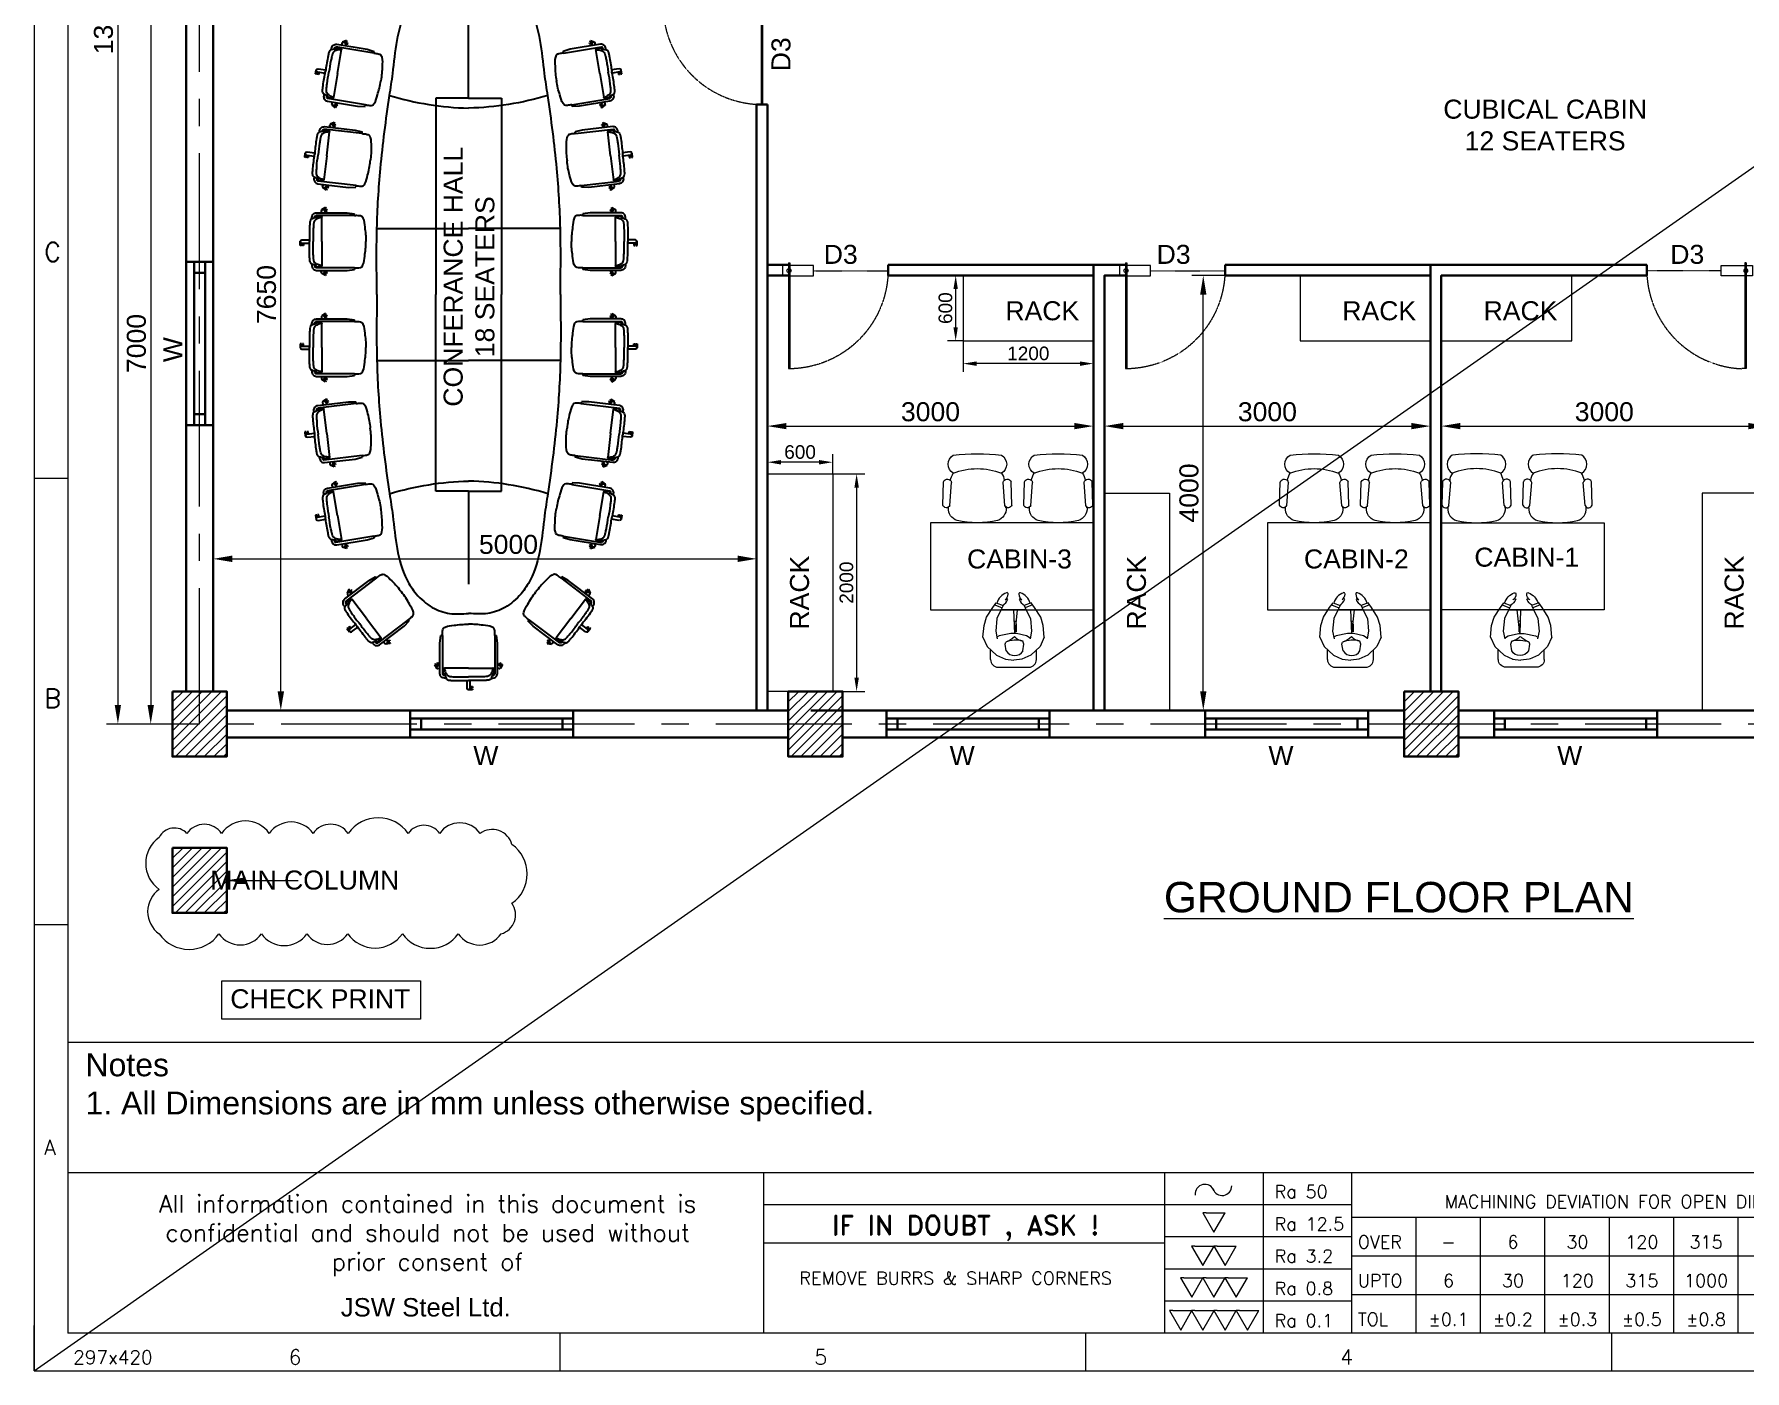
# Model space of a CAD drawing. Header units: millimetres. Extents: x 84042 to 113067, y -120347 to -99823.
# Drawn here: x 84042 to 99782, y -120347 to -108053 of the extents above; entities that cross this region are included whole.
import ezdxf
from ezdxf.enums import TextEntityAlignment as Align

# ---------------------------------------------------------------- set-up
doc = ezdxf.new("R2010")
doc.units = ezdxf.units.MM
doc.header["$MEASUREMENT"] = 0
doc.linetypes.add('CENTER', pattern=[2, 1.25, -0.25, 0.25, -0.25])
doc.linetypes.add('DASHED2', pattern=[0.375, 0.25, -0.125])
doc.layers.add('ceco.net 343', color=7, linetype='Continuous')
doc.layers.add('ceco.net 345', color=7, linetype='Continuous')
for name, color, linetype, lineweight in [('CEN-1', 1, 'CENTER', 18), ('DIM', 7, 'Continuous', 20), ('DIMENSION', 84, 'Continuous', 15), ('DIMLINE', 10, 'Continuous', 18), ('Furniture', 235, 'Continuous', 0), ('GLASS', 145, 'Continuous', 5), ('MAIN', 3, 'Continuous', 30), ('MAIN-4', 6, 'Continuous', 30), ('SEC', 253, 'Continuous', 15), ('TEXT', 4, 'Continuous', 13), ('TEXT-1', 7, 'Continuous', 20)]:
    doc.layers.add(name, color=color, linetype=linetype, lineweight=lineweight)
doc.styles.add('ROMAND', font='romand')
doc.styles.add('ROMANS', font='romans.shx')
doc.styles.add('SIMPLEX', font='simplex', dxfattribs={"height": 5})
doc.styles.get("Standard").update_dxf_attribs({"font": ''})
doc.styles.get('Standard').set_extended_font_data('Arial')
doc.dimstyles.new('DIM-50', dxfattribs={"dimscale": 50, "dimtxt": 2.5, "dimasz": 2.5, "dimexe": 1.5, "dimexo": 0.05, "dimgap": 0.6, "dimtad": 1, "dimzin": 9, "dimdsep": 46, "dimtxsty": 'Standard', "dimcen": 0, "dimclrd": 32, "dimclre": 32, "dimadec": 0, "dimazin": 0, "dimtp": 0.1, "dimtm": 0.1, "dimtfac": 0.71, "dimtofl": 0, "dimtmove": 1, "dimatfit": 3, "dimfxl": 1, "dimtolj": 1, "dimtzin": 7, "dimlwd": -1, "dimlwe": -1, "dimarcsym": 1})

# ---------------------------------------------------------------- blocks, each defined once
blk = doc.blocks.new('rr')
at = {"layer": 'TEXT', "color": 7}
for p, q in [((298150, -105588), (298068, -105672)), ((298235, -105548), (298150, -105588)), ((298235, -105548), (298342, -105558)), ((298342, -105558), (298419, -105581)), ((298419, -105581), (298507, -105638)), ((297959, -105688), (297959, -105970)), ((298034, -105756), (298024, -105833)), ((298029, -105618), (298123, -105618)), ((298068, -105672), (298034, -105754)), ((298108, -105761), (298170, -105751)), ((298170, -105751), (298189, -105757)), ((298290, -105665), (298221, -105679)), ((298247, -105698), (298235, -105676)), ((298270, -105803), (298247, -105698)), ((298406, -105676), (298290, -105665)), ((298488, -105716), (298406, -105676)), ((298486, -105945), (298486, -105716)), ((298525, -105734), (298488, -105716)), ((298532, -105656), (298504, -105724)), ((298507, -105638), (298551, -105669)), ((298551, -105669), (298525, -105734)), ((298034, -105909), (298024, -105833)), ((298068, -105988), (298034, -105906)), ((298108, -105915), (298170, -105925)), ((298170, -105925), (298198, -105916)), ((298247, -105949), (298270, -105856)), ((298270, -105856), (298270, -105803)), ((298270, -105841), (298486, -105833)), ((298270, -105843), (298486, -105866)), ((298359, -105853), (298285, -105853)), ((298382, -105837), (298382, -105855)), ((298525, -105927), (298488, -105944)), ((298551, -105991), (298525, -105927)), ((298029, -106041), (298117, -106041)), ((298150, -106073), (298068, -105988)), ((298235, -106112), (298150, -106073)), ((298290, -105996), (298221, -105982)), ((298225, -105983), (298247, -105949)), ((298406, -105985), (298290, -105996)), ((298342, -106103), (298419, -106079)), ((298488, -105944), (298406, -105985)), ((298419, -106079), (298507, -106022)), ((298532, -106004), (298504, -105937)), ((298507, -106022), (298551, -105991)), ((298235, -106112), (298342, -106103))]:
    blk.add_line(p, q, dxfattribs=at)
for centre, major_axis, start_param, end_param in [((298029, -105688), (49.8, 49.8), 0.785398, 2.356194), ((298155, -105840), (63.7, -63.7), 2.898963, 4.955018), ((297966, -105849), (171, 171), -1.068373, -0.39635), ((298371, -105697), (135, 135), 2.703582, 3.183333), ((298620, -105679), (73.6, 73.6), 2.838638, 3.585677), ((298505, -105817), (105, 105), -0.421869, 0.489767), ((298572, -105768), (11.6, 11.6), -1.392775, 0.371356), ((298637, -105702), (55.2, 55.2), 3.067512, 3.856448), ((298633, -105768), (8.31, 8.31), 3.856448, 5.861316), ((298315, -105931), (83.5, 83.5), 1.454362, 2.231901), ((298619, -105979), (73.6, -73.6), 2.697508, 3.444547), ((298504, -105841), (105, -105), 5.793418, 6.705054), ((298636, -105956), (55.2, -55.2), 2.426738, 3.215673), ((298571, -105890), (11.6, -11.6), 5.911829, 7.67596), ((298632, -105890), (8.31, -8.31), 0.421869, 2.426738), ((298029, -105970), (49.8, -49.8), 3.926991, 5.497787)]:
    blk.add_ellipse(centre, major_axis=major_axis, ratio=1, start_param=start_param, end_param=end_param, dxfattribs=at)
blk = doc.blocks.new('3rerr')
at = {"layer": 'Furniture', "color": 0, "linetype": 'ByBlock'}
for p, q in [((299424, -105724), (299432, -105724)), ((299424, -105724), (299432, -105724)), ((299444, -105734), (299656, -105751)), ((299448, -105670), (299663, -105676)), ((299444, -106241), (299656, -106225)), ((299424, -106252), (299432, -106252)), ((299448, -106306), (299663, -106300))]:
    blk.add_line(p, q, dxfattribs=at)
for centre, radius, start, end in [((299414, -105834), 111, 85, 163.8913), ((299459, -105703), 34.8, 108.7162, 243.9569), ((299648, -105712), 39.5, 282.8663, 67.8436), ((299666, -105866), 126, 52.7407, 85.3529), ((299825, -105813), 95.4, 30.3927, 149.6073), ((299156, -105988), 628, 339.209, 20.791), ((298194, -105988), 1727, 352.5907, 7.4093), ((300065, -105988), 779, 166.275, 193.725), ((299414, -106142), 111, 196.1087, 275), ((299459, -106273), 34.8, 116.0431, 251.2838), ((299648, -106263), 39.5, 292.1564, 77.1337), ((299608, -105956), 287, 283.6548, 297.8506), ((299825, -106162), 95.4, 210.3927, 329.6073)]:
    blk.add_arc(centre, radius, start, end, dxfattribs=at)
blk = doc.blocks.new('Ceco.NET-Furniture-Tm-343')
at = {"layer": 'ceco.net 343'}
for p, q in [((-15, 587), (-15, 516)), ((36, 603), (-3, 603)), ((-3, 601), (-3, 603)), ((36, 592), (13, 592)), ((15, 587), (15, 516)), ((36, 583), (15, 583)), ((15, 572), (36, 572)), ((30, 592), (30, 583)), ((36, 592), (36, 603)), ((36, 572), (36, 583)), ((-313, 370), (-294, 405)), ((-303, 365), (-313, 370)), ((-303, 365), (-292, 385)), ((-300, 371), (-292, 366)), ((-295, 360), (-285, 380)), ((-286, 355), (-295, 360)), ((-292, 404), (-294, 405)), ((-288, 381), (-265, 369)), ((-275, 374), (-286, 355)), ((-274, 407), (-265, 402)), ((-265, 454), (-265, 172)), ((-241, 104), (-241, 458)), ((-241, 426), (-230, 426)), ((0, 404), (-223, 404)), ((0, 404), (223, 404)), ((241, 426), (230, 426)), ((241, 104), (241, 458)), ((265, 454), (265, 172)), ((274, 407), (265, 402)), ((288, 381), (265, 369)), ((275, 374), (286, 355)), ((295, 360), (285, 380)), ((286, 355), (295, 360)), ((292, 404), (294, 405)), ((303, 365), (292, 385)), ((300, 371), (292, 366)), ((313, 370), (294, 405)), ((303, 365), (313, 370)), ((-265, 172), (-256, 104)), ((265, 172), (256, 104)), ((-241, 104), (-256, 104)), ((241, 104), (256, 104))]:
    blk.add_line(p, q, dxfattribs=at)
for centre, start, end in [((0, 587), 0, 180), ((-281, 394), 61.4687, 241.4687), ((281, 394), 298.5313, 118.5313)]:
    blk.add_arc(centre, 14.6, start, end, dxfattribs=at)
for points, knots in [([(-207, 496), (-217, 496), (-233, 497), (-252, 485), (-262, 471), (-264, 460), (-265, 454)], [0, 0, 0, 0, 29.208507, 46.595402, 62.811245, 80.611179, 80.611179, 80.611179, 80.611179]), ([(-233, 467), (-232, 453), (-230, 437), (-230, 417), (-232, 405), (-222, 404), (-218, 425), (-212, 448), (-192, 474), (-168, 480), (-149, 482), (-128, 481), (-79, 486), (-36, 484), (0, 483)], [0, 0, 0, 0, 41.011213, 44.996574, 62.720356, 65.377264, 71.318289, 114.590003, 147.537826, 160.140643, 186.842231, 204.112129, 224.083166, 333.09451, 333.09451, 333.09451, 333.09451]), ([(-228, 469), (-228, 467), (-227, 464), (-226, 459), (-224, 456), (-221, 456), (-221, 464), (-214, 475), (-210, 489), (-204, 507), (-191, 510), (-180, 514), (-171, 515), (-160, 515), (-107, 519), (-54, 516), (-5, 516), (0, 516)], [0, 0, 0, 0, 6.319527, 10.520466, 14.333557, 15.662011, 19.937156, 31.287468, 58.127662, 62.385789, 86.772956, 90.973895, 99.054563, 110.983527, 125.657102, 257.252158, 271.865148, 271.865148, 271.865148, 271.865148]), ([(228, 469), (228, 467), (227, 464), (226, 459), (224, 456), (221, 456), (221, 464), (214, 475), (210, 489), (204, 507), (191, 510), (180, 514), (171, 515), (160, 515), (107, 519), (54, 516), (5, 516), (0, 516)], [0, 0, 0, 0, 6.319527, 10.520466, 14.333557, 15.662011, 19.937156, 31.287468, 58.127662, 62.385789, 86.772956, 90.973895, 99.054563, 110.983527, 125.657102, 257.252158, 271.865148, 271.865148, 271.865148, 271.865148]), ([(233, 467), (232, 453), (230, 437), (230, 417), (232, 405), (222, 404), (218, 425), (212, 448), (192, 474), (168, 480), (149, 482), (128, 481), (79, 486), (36, 484), (0, 483)], [0, 0, 0, 0, 41.011213, 44.996574, 62.720356, 65.377264, 71.318289, 114.590003, 147.537826, 160.140643, 186.842231, 204.112129, 224.083166, 333.09451, 333.09451, 333.09451, 333.09451]), ([(207, 496), (217, 496), (233, 497), (252, 485), (262, 471), (264, 460), (265, 454)], [0, 0, 0, 0, 29.208507, 46.595402, 62.811245, 80.611179, 80.611179, 80.611179, 80.611179]), ([(-217, 471), (-220, 471), (-226, 471), (-235, 466), (-238, 461), (-241, 458)], [0, 0, 0, 0, 10.710336, 16.651361, 28.618788, 28.618788, 28.618788, 28.618788]), ([(217, 471), (220, 471), (226, 471), (235, 466), (238, 461), (241, 458)], [0, 0, 0, 0, 10.710336, 16.651361, 28.618788, 28.618788, 28.618788, 28.618788]), ([(-241, 104), (-241, 90), (-242, 68), (-237, 36), (-196, 14), (-139, 11), (-68, -1), (-23, 0), (0, 0)], [0, 0, 0, 0, 40.81739, 67.978422, 88.933831, 171.599307, 238.507879, 306.350167, 306.350167, 306.350167, 306.350167]), ([(241, 104), (241, 90), (242, 68), (237, 36), (196, 14), (139, 11), (68, -1), (23, 0), (0, 0)], [0, 0, 0, 0, 40.81739, 67.978422, 88.933831, 171.599307, 238.507879, 306.350167, 306.350167, 306.350167, 306.350167])]:
    blk.add_open_spline(points, degree=3, knots=knots, dxfattribs=at)
blk = doc.blocks.new('gd1')
at = {"layer": 'GLASS', "color": 4, "linetype": 'DASHED2', "ltscale": 0.001}
blk.add_line((345380, -498508), (345380, -497802), dxfattribs=at)
at = {"layer": 'GLASS'}
for p, q in [((345331, -498508), (345429, -498508)), ((345331, -498802), (345331, -498508)), ((345429, -498508), (345429, -498802)), ((345429, -498802), (345331, -498802))]:
    blk.add_line(p, q, dxfattribs=at)
at = {"layer": 'GLASS', "color": 4}
for p, q in [((344454, -498744), (344454, -498702)), ((345454, -498732), (344454, -498732)), ((345454, -498744), (344454, -498744)), ((345454, -498744), (345454, -498732))]:
    blk.add_line(p, q, dxfattribs=at)
at = {"layer": 'GLASS', "color": 4, "linetype": 'DASHED2'}
blk.add_ellipse((345430, -498781), major_axis=(-687, 718), ratio=0.969274, start_param=-0.727797, end_param=0.74268, dxfattribs=at)
at = {"layer": 'GLASS', "extrusion": (8.38188e-23, -2.79396e-23, -1)}
blk.add_ellipse((345380, -498740), major_axis=(-13.9, 13.9), ratio=1, start_param=6.283185307179586, end_param=12.56637061435917, dxfattribs=at)
blk = doc.blocks.new('*D344')
at = {"layer": 'Defpoints', "color": 0, "ltscale": 100, "transparency": 16777216}
for p in [(85314, -107398), (85114, -114398), (85314, -114398)]:
    blk.add_point(p, dxfattribs=at)
at = {"layer": 'DIMLINE', "color": 32, "linetype": 'ByBlock', "ltscale": 100, "transparency": 16777216}
for p, q in [((85311, -107398), (85009, -107398)), ((85114, -107573), (85114, -114223)), ((85311, -114398), (85009, -114398))]:
    blk.add_line(p, q, dxfattribs=at)
at = {"layer": 'DIMLINE', "color": 32, "ltscale": 100, "transparency": 16777216}
for points in [[(85085, -107573), (85144, -107573), (85114, -107398)], [(85085, -114223), (85144, -114223), (85114, -114398)]]:
    blk.add_solid(points, dxfattribs=at)
at = {"layer": 'DIMLINE', "color": 0, "ltscale": 100, "transparency": 16777216, "insert": (84983, -110898), "char_height": 175, "attachment_point": 5, "rotation": 90}
blk.add_mtext('\\A1;7000', dxfattribs=at)
blk = doc.blocks.new('*D348')
at = {"layer": 'Defpoints', "color": 0, "ltscale": 100, "transparency": 16777216}
for p in [(85982, -106623), (86311, -106623), (85814, -114273)]:
    blk.add_point(p, dxfattribs=at)
at = {"layer": 'DIMLINE', "color": 32, "linetype": 'ByBlock', "ltscale": 100, "transparency": 16777216}
for p, q in [((85986, -106623), (86416, -106623)), ((86311, -114098), (86311, -106798)), ((85818, -114273), (86416, -114273))]:
    blk.add_line(p, q, dxfattribs=at)
at = {"layer": 'DIMLINE', "color": 32, "ltscale": 100, "transparency": 16777216}
for points in [[(86282, -106798), (86341, -106798), (86311, -106623)], [(86282, -114098), (86341, -114098), (86311, -114273)]]:
    blk.add_solid(points, dxfattribs=at)
at = {"layer": 'DIMLINE', "color": 0, "ltscale": 100, "transparency": 16777216, "insert": (86180, -110448), "char_height": 175, "attachment_point": 5, "rotation": 90}
blk.add_mtext('\\A1;7650', dxfattribs=at)
blk = doc.blocks.new('*D349')
at = {"layer": 'Defpoints', "color": 0, "ltscale": 100, "transparency": 16777216}
for p in [(85689, -112579), (90689, -112579), (90689, -112879)]:
    blk.add_point(p, dxfattribs=at)
at = {"layer": 'DIMLINE', "color": 32, "linetype": 'ByBlock', "ltscale": 100, "transparency": 16777216}
for p, q in [((85689, -112582), (85689, -112984)), ((90689, -112582), (90689, -112984)), ((85864, -112879), (90514, -112879))]:
    blk.add_line(p, q, dxfattribs=at)
at = {"layer": 'DIMLINE', "color": 32, "ltscale": 100, "transparency": 16777216}
for points in [[(85864, -112849), (85864, -112908), (85689, -112879)], [(90514, -112849), (90514, -112908), (90689, -112879)]]:
    blk.add_solid(points, dxfattribs=at)
at = {"layer": 'DIMLINE', "color": 0, "ltscale": 100, "transparency": 16777216, "insert": (88406, -112747), "char_height": 175, "attachment_point": 5}
blk.add_mtext('\\A1;5000', dxfattribs=at)
blk = doc.blocks.new('*D350')
at = {"layer": 'Defpoints', "color": 0, "ltscale": 100, "transparency": 16777216}
for p in [(93789, -111658), (90789, -111799), (93789, -111799)]:
    blk.add_point(p, dxfattribs=at)
at = {"layer": 'DIMLINE', "color": 32, "linetype": 'ByBlock', "ltscale": 100, "transparency": 16777216}
for p, q in [((90789, -111796), (90789, -111553)), ((93789, -111796), (93789, -111553)), ((90964, -111658), (93614, -111658))]:
    blk.add_line(p, q, dxfattribs=at)
at = {"layer": 'DIMLINE', "color": 32, "ltscale": 100, "transparency": 16777216}
for points in [[(90964, -111629), (90964, -111687), (90789, -111658)], [(93614, -111629), (93614, -111687), (93789, -111658)]]:
    blk.add_solid(points, dxfattribs=at)
at = {"layer": 'DIMLINE', "color": 0, "ltscale": 100, "transparency": 16777216, "insert": (92289, -111527), "char_height": 175, "attachment_point": 5}
blk.add_mtext('\\A1;3000', dxfattribs=at)
blk = doc.blocks.new('*D351')
at = {"layer": 'Defpoints', "color": 0, "ltscale": 100, "transparency": 16777216}
for p in [(93889, -111658), (96889, -111658), (96889, -111658)]:
    blk.add_point(p, dxfattribs=at)
at = {"layer": 'DIMLINE', "color": 32, "linetype": 'ByBlock', "ltscale": 100, "transparency": 16777216}
for p, q in [((93889, -111655), (93889, -111553)), ((96889, -111655), (96889, -111553)), ((94064, -111658), (96714, -111658))]:
    blk.add_line(p, q, dxfattribs=at)
at = {"layer": 'DIMLINE', "color": 32, "ltscale": 100, "transparency": 16777216}
for points in [[(94064, -111629), (94064, -111687), (93889, -111658)], [(96714, -111629), (96714, -111687), (96889, -111658)]]:
    blk.add_solid(points, dxfattribs=at)
at = {"layer": 'DIMLINE', "color": 0, "ltscale": 100, "transparency": 16777216, "insert": (95389, -111527), "char_height": 175, "attachment_point": 5}
blk.add_mtext('\\A1;3000', dxfattribs=at)
blk = doc.blocks.new('*D352')
at = {"layer": 'Defpoints', "color": 0, "ltscale": 100, "transparency": 16777216}
for p in [(96989, -111658), (99989, -111658), (99989, -111658)]:
    blk.add_point(p, dxfattribs=at)
at = {"layer": 'DIMLINE', "color": 32, "linetype": 'ByBlock', "ltscale": 100, "transparency": 16777216}
for p, q in [((96989, -111655), (96989, -111553)), ((99989, -111655), (99989, -111553)), ((97164, -111658), (99814, -111658))]:
    blk.add_line(p, q, dxfattribs=at)
at = {"layer": 'DIMLINE', "color": 32, "ltscale": 100, "transparency": 16777216}
for points in [[(97164, -111629), (97164, -111687), (96989, -111658)], [(99814, -111629), (99814, -111687), (99989, -111658)]]:
    blk.add_solid(points, dxfattribs=at)
at = {"layer": 'DIMLINE', "color": 0, "ltscale": 100, "transparency": 16777216, "insert": (98489, -111527), "char_height": 175, "attachment_point": 5}
blk.add_mtext('\\A1;3000', dxfattribs=at)
blk = doc.blocks.new('*D355')
at = {"layer": 'Defpoints', "color": 0, "ltscale": 100, "transparency": 16777216}
for p in [(94799, -110273), (95051, -110273), (94818, -114273)]:
    blk.add_point(p, dxfattribs=at)
at = {"layer": 'DIMLINE', "color": 32, "linetype": 'ByBlock', "ltscale": 100, "transparency": 16777216}
for p, q in [((95047, -110273), (94694, -110273)), ((94799, -114098), (94799, -110448)), ((94814, -114273), (94694, -114273))]:
    blk.add_line(p, q, dxfattribs=at)
at = {"layer": 'DIMLINE', "color": 32, "ltscale": 100, "transparency": 16777216}
for points in [[(94770, -110448), (94828, -110448), (94799, -110273)], [(94770, -114098), (94828, -114098), (94799, -114273)]]:
    blk.add_solid(points, dxfattribs=at)
at = {"layer": 'DIMLINE', "color": 0, "ltscale": 100, "transparency": 16777216, "insert": (94668, -112273), "char_height": 175, "attachment_point": 5, "rotation": 90}
blk.add_mtext('\\A1;4000', dxfattribs=at)
blk = doc.blocks.new('A4 SHEET')
at = {"layer": 'DIM'}
for p, q in [((13489.3, 1232.7), (13489.3, -79.6)), ((13509.2, 1213.4), (13509.2, -57.5)), ((13489.3, 445.4), (13509.2, 445.4)), ((13489.3, 182.9), (13509.2, 182.9)), ((14605.3, 113.5), (13509.2, 113.5)), ((14605.3, 113.5), (13509.2, 113.5)), ((14605.3, 36.8), (13509.2, 36.8)), ((13918.3, 36.8), (13918.3, -57.5)), ((14154.2, 36.8), (14154.2, -57.5)), ((14212.6, -57.5), (14212.6, 36.8)), ((14264.3, 36.8), (14264.3, -57.5)), ((13918.3, 18.3), (14154.2, 18.3)), ((14154.2, 18.3), (14264.3, 18.3)), ((14176.8, 13.3), (14183.4, 1.9)), ((14178.7, 13.3), (14176.8, 13.3)), ((14178.7, 13.3), (14190, 13.3)), ((14183.4, 1.9), (14190, 13.3)), ((14264.3, 10.7), (14605.3, 10.7)), ((14302.1, 10.7), (14302.1, -57.5)), ((14340, 10.7), (14340, -57.5)), ((14377.9, 10.7), (14377.9, -57.5)), ((14415.8, 10.7), (14415.8, -57.5)), ((14453.7, 10.7), (14453.7, -57.5)), ((14491.6, 10.7), (14491.6, -57.5)), ((13918.3, -4.4), (14154.2, -4.4)), ((14154.2, -0.6), (14264.3, -0.6)), ((14170.2, -6.3), (14176.9, -17.7)), ((14172.2, -6.3), (14170.2, -6.3)), ((14172.2, -6.3), (14183.5, -6.3)), ((14176.9, -17.7), (14183.5, -6.3)), ((14183.3, -6.3), (14189.9, -17.7)), ((14185.2, -6.3), (14183.3, -6.3)), ((14185.2, -6.3), (14196.5, -6.3)), ((14189.9, -17.7), (14196.5, -6.3)), ((14154.2, -19.6), (14264.3, -19.6)), ((14264.3, -12), (14567.4, -12)), ((14163.7, -24.8), (14170.3, -36.3)), ((14165.6, -24.8), (14163.7, -24.8)), ((14165.6, -24.8), (14176.9, -24.8)), ((14170.3, -36.3), (14176.9, -24.8)), ((14176.8, -24.8), (14183.4, -36.3)), ((14178.7, -24.8), (14176.8, -24.8)), ((14178.7, -24.8), (14190, -24.8)), ((14183.4, -36.3), (14190, -24.8)), ((14189.8, -24.8), (14196.5, -36.3)), ((14191.8, -24.8), (14189.8, -24.8)), ((14191.8, -24.8), (14203.1, -24.8)), ((14196.5, -36.3), (14203.1, -24.8)), ((14154.2, -38.5), (14264.3, -38.5)), ((14264.3, -34.7), (14605.3, -34.7)), ((14159.1, -44.2), (14157.2, -44.2)), ((14157.2, -44.2), (14163.8, -55.6)), ((14159.1, -44.2), (14170.4, -44.2)), ((14163.8, -55.6), (14170.4, -44.2)), ((14172.2, -44.2), (14170.2, -44.2)), ((14170.2, -44.2), (14176.9, -55.6)), ((14172.2, -44.2), (14183.5, -44.2)), ((14176.9, -55.6), (14183.5, -44.2)), ((14185.2, -44.2), (14183.3, -44.2)), ((14183.3, -44.2), (14189.9, -55.6)), ((14185.2, -44.2), (14196.5, -44.2)), ((14189.9, -55.6), (14196.5, -44.2)), ((14196.5, -44.2), (14203.2, -55.6)), ((14198.5, -44.2), (14196.5, -44.2)), ((14198.5, -44.2), (14209.8, -44.2)), ((14203.2, -55.6), (14209.8, -44.2)), ((13489.3, -79.6), (13489.3, -53)), ((15323, -57.5), (13509.2, -57.5)), ((13798.6, -57.5), (13798.6, -79.6)), ((14107.9, -57.5), (14107.9, -79.6)), ((14417.2, -57.5), (14417.2, -79.6)), ((13489.3, -79.6), (15345.1, -79.6)), ((13489.3, -79.6), (13515.8, -79.6))]:
    blk.add_line(p, q, dxfattribs=at)
for centre, start, end in [((14178, 24.4), 18.4027, 186.1443), ((14188.2, 29.2), 198.4027, 359.9792)]:
    blk.add_arc(centre, 5.68, start, end, dxfattribs=at)
for s, height, style, p in [('C', 11, 'ROMANS', (13495.2, 569.6)), ('B', 11, 'ROMANS', (13495.2, 307.1)), ('A', 8.84, 'ROMANS', (13495.2, 44.7)), ('Ra 50', 7.58, 'SIMPLEX', (14219.1, 19.7)), ('Ra 12.5', 7.58, 'SIMPLEX', (14219.1, 0.7)), ('OVER', 7.58, 'SIMPLEX', (14268, -9.9)), ('Ra 3.2', 7.58, 'SIMPLEX', (14219.1, -18.2)), ('Ra 0.8', 7.58, 'SIMPLEX', (14219.1, -37.2)), ('UPTO', 7.58, 'SIMPLEX', (14268, -32.6)), ('Ra 0.1', 7.58, 'SIMPLEX', (14219.1, -56.1)), ('TOL', 7.58, 'SIMPLEX', (14268, -55.3)), ('297x420', 7.95, 'ROMANS', (13512.3, -78)), ('6', 8.84, 'ROMANS', (13639, -78.6)), ('5', 8.84, 'ROMANS', (13948.3, -78.6)), ('4', 8.84, 'ROMANS', (14257.6, -78.6))]:
    blk.add_text(s, height=height, dxfattribs=dict(at, style=style)).set_placement(p, align=Align.BOTTOM_LEFT)
for s, height, style, p in [('MACHINING DEVIATION FOR OPEN DIMENSIONS', 7.578, 'ROMANS', (14434.9, 13.9)), ('IF IN DOUBT , ASK !', 11.367, 'ROMAND', (14037.3, -3)), ('6', 7.58, 'SIMPLEX', (14359.3, -9.9)), ('30', 7.58, 'SIMPLEX', (14397.2, -9.9)), ('120', 7.58, 'SIMPLEX', (14435.1, -9.9)), ('315', 7.58, 'SIMPLEX', (14472.9, -9.9)), ('-', 7.58, 'SIMPLEX', (14321.4, -9.9)), ('6', 7.58, 'SIMPLEX', (14321.4, -32.6)), ('30', 7.58, 'SIMPLEX', (14359.3, -32.6)), ('120', 7.58, 'SIMPLEX', (14397.2, -32.6)), ('315', 7.58, 'SIMPLEX', (14435.1, -32.6)), ('1000', 7.58, 'SIMPLEX', (14472.9, -32.6)), ('%%p0.1', 7.58, 'SIMPLEX', (14321.4, -55.3)), ('%%p0.2', 7.58, 'SIMPLEX', (14359.3, -55.3)), ('%%p0.3', 7.58, 'SIMPLEX', (14397.2, -55.3)), ('%%p0.5', 7.58, 'SIMPLEX', (14435.1, -55.3)), ('%%p0.8', 7.58, 'SIMPLEX', (14472.9, -55.3))]:
    blk.add_text(s, height=height, dxfattribs=dict(at, style=style)).set_placement(p, align=Align.BOTTOM_CENTER)
at = {"layer": 'DIM', "style": 'ROMANS'}
blk.add_text('REMOVE BURRS & SHARP CORNERS', height=7.578, dxfattribs=at).set_placement((14031.4, -25.1), align=Align.MIDDLE_CENTER)
at = {"layer": 'DIM', "insert": (13519.5, 107.1), "char_height": 13.464, "width": 2473.939, "attachment_point": 1}
blk.add_mtext('Notes\\P1. All Dimensions are in mm unless otherwise specified. ', dxfattribs=at)
at = {"layer": 'DIM', "insert": (13720.8, 23.8), "char_height": 10.2282, "width": 367.282, "attachment_point": 2, "style": 'ROMANS'}
blk.add_mtext('All information contained in this document is confidential and should not be used without prior consent of', dxfattribs=at)
at = {"layer": 'MAIN', "color": 1, "ltscale": 100, "insert": (13719.7, -36.8), "char_height": 10.826, "width": 131.975, "attachment_point": 2, "style": 'ROMAND'}
blk.add_mtext('{\\fArial|b0|i0|c0|p34;JSW Steel Ltd.}', dxfattribs=at)
blk = doc.blocks.new('*D364')
at = {"layer": 'Defpoints', "color": 0, "ltscale": 100, "transparency": 16777216}
for p in [(85564, -101398), (84812, -114398), (85564, -114398)]:
    blk.add_point(p, dxfattribs=at)
at = {"layer": 'DIMLINE', "color": 32, "linetype": 'ByBlock', "ltscale": 100, "transparency": 16777216}
for p, q in [((85561, -101398), (84707, -101398)), ((84812, -101573), (84812, -114223)), ((85561, -114398), (84707, -114398))]:
    blk.add_line(p, q, dxfattribs=at)
at = {"layer": 'DIMLINE', "color": 32, "ltscale": 100, "transparency": 16777216}
for points in [[(84783, -101573), (84841, -101573), (84812, -101398)], [(84783, -114223), (84841, -114223), (84812, -114398)]]:
    blk.add_solid(points, dxfattribs=at)
at = {"layer": 'DIMLINE', "color": 0, "ltscale": 100, "transparency": 16777216, "insert": (84680, -107898), "char_height": 175, "attachment_point": 5, "rotation": 90}
blk.add_mtext('\\A1;13000', dxfattribs=at)
blk = doc.blocks.new('*D375')
at = {"layer": 'Defpoints', "color": 0, "ltscale": 100, "transparency": 16777216}
for p in [(92589, -110873), (93789, -110873), (92589, -111083)]:
    blk.add_point(p, dxfattribs=at)
at = {"layer": 'DIMLINE', "color": 32, "linetype": 'ByBlock', "ltscale": 100, "transparency": 16777216}
for p, q in [((92589, -110876), (92589, -111158)), ((93789, -110876), (93789, -111158)), ((93664, -111083), (92714, -111083))]:
    blk.add_line(p, q, dxfattribs=at)
at = {"layer": 'DIMLINE', "color": 32, "ltscale": 100, "transparency": 16777216}
for points in [[(92714, -111063), (92714, -111104), (92589, -111083)], [(93664, -111063), (93664, -111104), (93789, -111083)]]:
    blk.add_solid(points, dxfattribs=at)
at = {"layer": 'DIMLINE', "color": 0, "ltscale": 100, "transparency": 16777216, "insert": (93189, -110990), "char_height": 125, "attachment_point": 5}
blk.add_mtext('\\A1;1200', dxfattribs=at)
blk = doc.blocks.new('*D376')
at = {"layer": 'Defpoints', "color": 0, "ltscale": 100, "transparency": 16777216}
for p in [(92521, -110273), (92589, -110273), (92589, -110873)]:
    blk.add_point(p, dxfattribs=at)
at = {"layer": 'DIMLINE', "color": 32, "linetype": 'ByBlock', "ltscale": 100, "transparency": 16777216}
for p, q in [((92587, -110273), (92446, -110273)), ((92521, -110748), (92521, -110398)), ((92587, -110873), (92446, -110873))]:
    blk.add_line(p, q, dxfattribs=at)
at = {"layer": 'DIMLINE', "color": 32, "ltscale": 100, "transparency": 16777216}
for points in [[(92500, -110398), (92541, -110398), (92521, -110273)], [(92500, -110748), (92541, -110748), (92521, -110873)]]:
    blk.add_solid(points, dxfattribs=at)
at = {"layer": 'DIMLINE', "color": 0, "ltscale": 100, "transparency": 16777216, "insert": (92427, -110573), "char_height": 125, "attachment_point": 5, "rotation": 90}
blk.add_mtext('\\A1;600', dxfattribs=at)
blk = doc.blocks.new('*D377')
at = {"layer": 'Defpoints', "color": 0, "ltscale": 100, "transparency": 16777216}
for p in [(91389, -112098), (91389, -114098), (91609, -114098)]:
    blk.add_point(p, dxfattribs=at)
at = {"layer": 'DIMLINE', "color": 32, "linetype": 'ByBlock', "ltscale": 100, "transparency": 16777216}
for p, q in [((91392, -112098), (91684, -112098)), ((91609, -112223), (91609, -113973)), ((91392, -114098), (91684, -114098))]:
    blk.add_line(p, q, dxfattribs=at)
at = {"layer": 'DIMLINE', "color": 32, "ltscale": 100, "transparency": 16777216}
for points in [[(91589, -112223), (91630, -112223), (91609, -112098)], [(91589, -113973), (91630, -113973), (91609, -114098)]]:
    blk.add_solid(points, dxfattribs=at)
at = {"layer": 'DIMLINE', "color": 0, "ltscale": 100, "transparency": 16777216, "insert": (91516, -113098), "char_height": 125, "attachment_point": 5, "rotation": 90}
blk.add_mtext('\\A1;2000', dxfattribs=at)
blk = doc.blocks.new('*D378')
at = {"layer": 'Defpoints', "color": 0, "ltscale": 100, "transparency": 16777216}
for p in [(90789, -111990), (90789, -112098), (91389, -112098)]:
    blk.add_point(p, dxfattribs=at)
at = {"layer": 'DIMLINE', "color": 32, "linetype": 'ByBlock', "ltscale": 100, "transparency": 16777216}
for p, q in [((90789, -112096), (90789, -111915)), ((91264, -111990), (90914, -111990)), ((91389, -112096), (91389, -111915))]:
    blk.add_line(p, q, dxfattribs=at)
at = {"layer": 'DIMLINE', "color": 32, "ltscale": 100, "transparency": 16777216}
for points in [[(90914, -111970), (90914, -112011), (90789, -111990)], [(91264, -111970), (91264, -112011), (91389, -111990)]]:
    blk.add_solid(points, dxfattribs=at)
at = {"layer": 'DIMLINE', "color": 0, "ltscale": 100, "transparency": 16777216, "insert": (91089, -111897), "char_height": 125, "attachment_point": 5}
blk.add_mtext('\\A1;600', dxfattribs=at)

msp = doc.modelspace()

# ---------------------------------------------------------------- hatches: boundary and pattern name
at = {"layer": 'SEC', "ltscale": 100}
h = msp.add_hatch(dxfattribs=at)
h.set_pattern_fill('ANSI31', color=8, scale=500)
h.set_pattern_definition([(45, (18097.5, -95233.595), (-44.194174, 44.194174), [])])
h.paths.add_polyline_path([(85314.261, -114098.317), (85814.261, -114098.317), (85814.261, -114698.317), (85314.261, -114698.317)])
h = msp.add_hatch(dxfattribs=at)
h.set_pattern_fill('ANSI31', color=8, scale=500)
h.set_pattern_definition([(45, (23763.5, -95233.595), (-44.194174, 44.194174), [])])
h.paths.add_polyline_path([(90980.261, -114098.317), (91480.261, -114098.317), (91480.261, -114698.317), (90980.261, -114698.317)])
h = msp.add_hatch(dxfattribs=at)
h.set_pattern_fill('ANSI31', color=8, scale=500)
h.set_pattern_definition([(45, (29429.5, -95233.595), (-44.194174, 44.194174), [])])
h.paths.add_polyline_path([(96646.261, -114098.317), (97146.261, -114098.317), (97146.261, -114698.317), (96646.261, -114698.317)])
h = msp.add_hatch(dxfattribs=at)
h.set_pattern_fill('ANSI31', color=8, scale=500)
h.set_pattern_definition([(45, (18097.5, -96671.63), (-44.194174, 44.194174), [])])
h.paths.add_polyline_path([(85314.261, -115536.352), (85814.261, -115536.352), (85814.261, -116136.352), (85314.261, -116136.352)])

# ---------------------------------------------------------------- linework, layer by layer
at = {"layer": 'ceco.net 345'}
for points in [[(88039.548, -108640.624), (88039.548, -107784.782)], [(87738.645, -108640.624), (87738.645, -110448.317)], [(88039.548, -108640.624), (87738.645, -108640.624)], [(88039.548, -108640.624), (88340.451, -108640.624)], [(88340.451, -108640.624), (88340.451, -110448.317)], [(87195.558, -109841.772), (88039.548, -109841.772)], [(88883.538, -109841.772), (88039.548, -109841.772)], [(87738.645, -112256.01), (87738.645, -110448.317)], [(88340.451, -112256.01), (88340.451, -110448.317)], [(87195.558, -111054.862), (88039.548, -111054.862)], [(88883.538, -111054.862), (88039.548, -111054.862)], [(88039.548, -112256.01), (87738.645, -112256.01)], [(88039.548, -112256.01), (88340.451, -112256.01)], [(88039.548, -112256.01), (88039.548, -113111.851)]]:
    msp.add_lwpolyline(points, dxfattribs=at)
for points in [[(87311.835, -108616.903, 0.066680239), (88039.548, -108733.428, 0.066680239)], [(88767.261, -108616.903, -0.066680239), (88039.548, -108733.428, -0.066680239)], [(87311.835, -112279.731, -0.066680239), (88039.548, -112163.206, -0.066680239)], [(88767.261, -112279.731, 0.066680239), (88039.548, -112163.206, 0.066680239)]]:
    msp.add_lwpolyline(points, format="xyb", dxfattribs=at)
for points in [[(87195.558, -110448.317), (87192.982, -110246.076), (87188.049, -109858.756), (87225.061, -109247.414), (87287.208, -108771.534), (87363.34, -108285.452), (87382.633, -107949.579), (87559.827, -107681.99), (87691.184, -107564.721), (87865.619, -107503.537), (87980.763, -107511.549), (88039.548, -107515.64)], [(88883.538, -110448.317), (88886.114, -110246.076), (88891.047, -109858.756), (88854.035, -109247.414), (88791.888, -108771.534), (88715.756, -108285.452), (88696.463, -107949.579), (88519.269, -107681.99), (88387.912, -107564.721), (88213.478, -107503.537), (88098.333, -107511.549), (88039.548, -107515.64)], [(87195.558, -110448.317), (87192.982, -110650.558), (87188.049, -111037.878), (87225.061, -111649.219), (87287.208, -112125.099), (87363.34, -112611.182), (87382.633, -112947.055), (87559.827, -113214.644), (87691.184, -113331.913), (87865.619, -113393.096), (87980.763, -113385.084), (88039.548, -113380.994)], [(88883.538, -110448.317), (88886.114, -110650.558), (88891.047, -111037.878), (88854.035, -111649.219), (88791.888, -112125.099), (88715.756, -112611.182), (88696.463, -112947.055), (88519.269, -113214.644), (88387.912, -113331.913), (88213.478, -113393.096), (88098.333, -113385.084), (88039.548, -113380.994)]]:
    msp.add_open_spline(points, degree=3, knots=[0, 0, 0, 0, 606.544784482, 1161.618287968, 1836.583783413, 2042.21504969, 2644.471062228, 2800.115242457, 2994.58083958, 3162.717053822, 3338.091855967, 3338.091855967, 3338.091855967, 3338.091855967], dxfattribs=at)
at = {"layer": 'CEN-1', "ltscale": 1000}
msp.add_lwpolyline([(85564.261, -101398.317), (105564.261, -101398.317), (105564.261, -114398.317), (85564.261, -114398.317)], close=True, dxfattribs=at)
at = {"layer": 'DIMLINE', "ltscale": 100}
msp.add_line((84042.16, -120347.059), (113066.679, -100029.896), dxfattribs=at)
at = {"layer": 'DIMLINE'}
msp.add_lwpolyline([(85192.107, -116327.867, 0.52056705), (85742.182, -116327.867, 0.52056705), (86133.257, -116327.867, 0.52056705), (86550.617, -116327.867, 0.52056705), (86927.389, -116327.867, 0.52056705), (87430.979, -116327.867, 0.52056705), (87943.723, -116327.867, 0.52056705), (88339.053, -116327.867, 0.52056705), (88438.011, -116047.338, 0.52056705), (88438.011, -115506.893, 0.52056705), (88144.126, -115404.085, 0.52056705), (87772.981, -115404.085, 0.52056705), (87483.578, -115404.085, 0.52056705), (86932.002, -115404.085, 0.52056705), (86607.676, -115404.085, 0.52056705), (86205.283, -115404.085, 0.52056705), (85766.799, -115404.085, 0.52056705), (85446.868, -115404.085, 0.52056705), (85192.107, -115441.208, 0.52056705), (85192.107, -115919.047, 0.52056705)], format="xyb", close=True, dxfattribs=at)
at = {"layer": 'MAIN', "color": 6}
msp.add_line((90789.261, -108698.317), (90689.261, -108698.317), dxfattribs=at)
at = {"layer": 'MAIN', "color": 2, "ltscale": 100}
for p, q in [((85514.261, -110148.317), (85514.261, -111648.317)), ((85614.261, -110148.317), (85614.261, -111648.317)), ((87501.761, -114348.317), (89001.761, -114348.317)), ((91884.761, -114348.317), (93384.761, -114348.317)), ((94817.761, -114348.317), (96317.761, -114348.317)), ((98974.761, -114348.317), (97474.761, -114348.317)), ((87501.761, -114448.317), (89001.761, -114448.317)), ((91884.761, -114448.317), (93384.761, -114448.317)), ((94817.761, -114448.317), (96317.761, -114448.317)), ((98974.761, -114448.317), (97474.761, -114448.317))]:
    msp.add_line(p, q, dxfattribs=at)
at = {"layer": 'MAIN', "color": 6}
for points in [[(90689.261, -114273.317), (90689.261, -108698.317)], [(90789.261, -114273.317), (90789.261, -108698.317)], [(93789.261, -114273.317), (93789.261, -110173.317), (94089.261, -110173.317)], [(94089.261, -110173.317), (93918.886, -110173.317)], [(94999.337, -110173.317), (96889.261, -110173.317)], [(96889.261, -114098.317), (96889.261, -110173.317), (98879.186, -110173.317)], [(93889.261, -114273.317), (93889.261, -110273.317), (94089.261, -110273.317)], [(94089.261, -110273.317), (93918.886, -110273.317)], [(94999.337, -110273.317), (96889.261, -110273.317)], [(96989.261, -114098.317), (96989.261, -110273.317), (98879.186, -110273.317)]]:
    msp.add_lwpolyline(points, dxfattribs=at)
at = {"layer": 'MAIN', "color": 2, "ltscale": 100}
for points in [[(85689.261, -110148.317), (85689.261, -111648.317), (85439.261, -111648.317), (85439.261, -110148.317)], [(85614.261, -110248.317), (85614.261, -111548.317), (85514.261, -111548.317), (85514.261, -110248.317)], [(87501.761, -114273.317), (89001.761, -114273.317), (89001.761, -114523.317), (87501.761, -114523.317)], [(87601.761, -114348.317), (88901.761, -114348.317), (88901.761, -114448.317), (87601.761, -114448.317)], [(91884.761, -114273.317), (93384.761, -114273.317), (93384.761, -114523.317), (91884.761, -114523.317)], [(91984.761, -114348.317), (93284.761, -114348.317), (93284.761, -114448.317), (91984.761, -114448.317)], [(94817.761, -114273.317), (96317.761, -114273.317), (96317.761, -114523.317), (94817.761, -114523.317)], [(94917.761, -114348.317), (96217.761, -114348.317), (96217.761, -114448.317), (94917.761, -114448.317)], [(98974.761, -114273.317), (97474.761, -114273.317), (97474.761, -114523.317), (98974.761, -114523.317)], [(98874.761, -114348.317), (97574.761, -114348.317), (97574.761, -114448.317), (98874.761, -114448.317)]]:
    msp.add_lwpolyline(points, close=True, dxfattribs=at)
at = {"layer": 'MAIN', "color": 0, "lineweight": 20}
for points in [[(93789.261, -110273.317), (92589.261, -110273.317), (92589.261, -110873.317), (93789.261, -110873.317)], [(96889.261, -110273.317), (95689.261, -110273.317), (95689.261, -110873.317), (96889.261, -110873.317)], [(98189.261, -110273.317), (96989.261, -110273.317), (96989.261, -110873.317), (98189.261, -110873.317)], [(91389.261, -112098.317), (91389.261, -114098.317), (90789.261, -114098.317), (90789.261, -112098.317)], [(94489.261, -112273.317), (94489.261, -114273.317), (93889.261, -114273.317), (93889.261, -112273.317)], [(99389.261, -112273.317), (99389.261, -114273.317), (99989.261, -114273.317), (99989.261, -112273.317)], [(93789.261, -112547.793), (92289.261, -112547.793), (92289.261, -113347.793), (93789.261, -113347.793)], [(96889.261, -112547.793), (95389.261, -112547.793), (95389.261, -113347.793), (96889.261, -113347.793)], [(96989.261, -112547.793), (98489.261, -112547.793), (98489.261, -113347.793), (96989.261, -113347.793)]]:
    msp.add_lwpolyline(points, close=True, dxfattribs=at)
at = {"layer": 'MAIN', "ltscale": 100}
for points in [[(85314.261, -114098.317), (85814.261, -114098.317), (85814.261, -114698.317), (85314.261, -114698.317)], [(90980.261, -114098.317), (91480.261, -114098.317), (91480.261, -114698.317), (90980.261, -114698.317)], [(96646.261, -114098.317), (97146.261, -114098.317), (97146.261, -114698.317), (96646.261, -114698.317)], [(85314.261, -115536.352), (85814.261, -115536.352), (85814.261, -116136.352), (85314.261, -116136.352)]]:
    msp.add_lwpolyline(points, close=True, dxfattribs=at)
at = {"layer": 'MAIN-4', "ltscale": 1000}
for p, q in [((90989.261, -110173.317), (90789.261, -110173.317)), ((90989.261, -110273.317), (90989.261, -110173.317)), ((93789.261, -110173.317), (91899.337, -110173.317)), ((91899.337, -110273.317, 0), (91899.337, -110173.317, 0)), ((94089.261, -110273.317), (94089.261, -110173.317)), ((94999.337, -110273.317, 0), (94999.337, -110173.317, 0)), ((98879.186, -110273.317, 0), (98879.186, -110173.317, 0)), ((90989.261, -110273.317), (90789.261, -110273.317)), ((93789.261, -110273.317), (91899.337, -110273.317))]:
    msp.add_line(p, q, dxfattribs=at)
for points in [[(85439.261, -114098.317), (85439.261, -107698.317)], [(85689.261, -114098.317), (85689.261, -107698.317)], [(85814.261, -114273.317), (90980.261, -114273.317)], [(91189.261, -114273.317), (96646.261, -114273.317)], [(97146.261, -114273.317), (102314.261, -114273.317)], [(85814.261, -114523.317), (90980.261, -114523.317)], [(91480.261, -114523.317), (96646.261, -114523.317)], [(97146.261, -114523.317), (102314.261, -114523.317)]]:
    msp.add_lwpolyline(points, dxfattribs=at)
at = {"layer": 'TEXT-1'}
msp.add_lwpolyline([(85767.976, -116759.228), (87595.562, -116759.228), (87595.562, -117114.234), (85767.976, -117114.234)], close=True, dxfattribs=at)

# ---------------------------------------------------------------- block references
at = {"layer": 'ceco.net 345', "xscale": -1}
for p, rotation in [((87231.091, -108481.249), 80.61631094757608), ((87134.551, -109218.866), 83.3480177652905), ((87092.363, -109960.341), 90), ((88986.733, -110936.293), 270), ((88944.545, -111677.768), 263.3480177652905), ((88848.006, -112415.384), 260.6163109475762), ((88657.875, -113183.728), 232.7386917873281), ((88039.548, -113481.235), 180)]:
    msp.add_blockref('Ceco.NET-Furniture-Tm-343', p, dxfattribs=dict(at, rotation=rotation))
at = {"layer": 'ceco.net 345'}
for p, rotation in [((88848.006, -108481.249), 279.3836890524238), ((88944.545, -109218.866), 276.6519822347094), ((88986.733, -109960.341), 270), ((87092.363, -110936.293), 89.99999999999999), ((87134.551, -111677.768), 96.6519822347094), ((87231.091, -112415.384), 99.38368905242383), ((87421.221, -113183.728), 127.2613082126719)]:
    msp.add_blockref('Ceco.NET-Furniture-Tm-343', p, dxfattribs=dict(at, rotation=rotation))
at = {"layer": 'DIMENSION', "color": 0, "linetype": 'Continuous', "lineweight": 0, "extrusion": (2.30152e-07, 5.25887e-07, 1), "xscale": 0.9719561145201425, "yscale": 0.9719561145201425, "zscale": 0.9719561145201425, "rotation": 89.99999248500626}
for p in [(-394013.878, -443492.347, -0.036), (-384962.384, -445923.595, -0.035)]:
    msp.add_blockref('gd1', p, dxfattribs=at)
at = {"layer": 'DIMENSION', "color": 0, "linetype": 'Continuous', "lineweight": 0, "extrusion": (-2.30152e-07, 5.25887e-07, 1), "xscale": -0.9719561145201425, "yscale": 0.9719561145201425, "rotation": 270.0000075149937}
for p, zscale in [((575740.907, -445923.595, -0.079), 0.9719561145201437), ((578840.907, -445923.595, -0.08), 0.9719561145201435)]:
    msp.add_blockref('gd1', p, dxfattribs=dict(at, zscale=zscale))
at = {"layer": 'DIMLINE', "xscale": 15.64053501541963, "yscale": 15.64053501541963, "zscale": 15.64053501541963}
msp.add_blockref('A4 SHEET', (-126938.292, -119102.854), dxfattribs=at)
at = {"layer": 'MAIN', "linetype": 'ByBlock', "lineweight": 20, "xscale": -1, "rotation": 270}
for name, p in [('3rerr', (198707.771, -411833.364)), ('3rerr', (199452.663, -411833.364)), ('3rerr', (201807.771, -411833.364)), ('3rerr', (202552.663, -411833.364)), ('rr', (203554.619, -411834.294))]:
    msp.add_blockref(name, p, dxfattribs=at)
at = {"layer": 'MAIN', "linetype": 'ByBlock', "lineweight": 20}
for name, p, rotation in [('3rerr', (-8674.14, -411833.364), 90.00000000000001), ('3rerr', (-7929.248, -411833.364), 90.00000000000001), ('rr', (-12776.096, -411834.294), 89.99999999999999), ('rr', (-9676.096, -411834.294), 89.99999999999999)]:
    msp.add_blockref(name, p, dxfattribs=dict(at, rotation=rotation))

# ---------------------------------------------------------------- texts
at = {"layer": 'TEXT-1', "char_height": 175, "rotation": 90}
for s, insert, width, attachment_point in [('D3', (90825.538, -108081.881), 481.13063, 3), ('\\pxqc;CONFERANCE HALL\\P18 SEATERS', (87809.415, -111565.62), 2563.05895, 1), ('\\pxqc;W', (85229.562, -111195.305), 481.13063, 1), ('RACK', (90996.237, -113529.122), 481.13063, 1), ('RACK', (94096.237, -113529.122), 481.13063, 1), ('RACK', (99596.237, -113529.122), 481.13063, 1)]:
    msp.add_mtext(s, dxfattribs=dict(at, insert=insert, width=width, attachment_point=attachment_point))
at = {"layer": 'TEXT-1'}
for s, insert, char_height, attachment_point in [('\\pxqc;CUBICAL CABIN\\P12 SEATERS', (97007.422, -108655.025), 175, 1), ('RACK', (92978.438, -110509.376), 175, 1), ('RACK', (96078.438, -110509.376), 175, 1), ('RACK', (97378.438, -110509.376), 175, 1), ('CABIN-3', (92625.62, -112792.345), 175, 1), ('CABIN-2', (95725.62, -112792.345), 175, 1), ('CABIN-1', (97293.328, -112775.898), 175, 1), ('\\pxqc;MAIN COLUMN', (87400.604, -115745.799), 175, 3), ('\\pxqc;{\\LGROUND FLOOR PLAN}', (94436.966, -115850.583), 280, 1)]:
    msp.add_mtext(s, dxfattribs=dict(at, insert=insert, char_height=char_height, attachment_point=attachment_point))
at = {"layer": 'TEXT-1', "char_height": 175, "attachment_point": 3}
for s, insert, width in [('\\pxqc;D3', (91593.287, -109990.653), 259.85607), ('\\pxqc;D3', (94656.192, -109990.653, 0), 259.85607), ('\\pxqc;D3', (99382.53, -109990.653, 0), 259.85607), ('\\pxqc;W', (88327.761, -114600.729), 259.85607), ('\\pxqc;W', (92710.761, -114600.729), 259.85607), ('\\pxqc;W', (95643.761, -114600.729), 259.85607), ('\\pxqc;W', (98300.761, -114600.729), 259.85607), ('\\pxqc;CHECK PRINT', (87654.993, -116837.995), 1960.09816)]:
    msp.add_mtext(s, dxfattribs=dict(at, insert=insert, width=width))

# ---------------------------------------------------------------- dimensions: what is measured, and where the dimension line sits
at = {"layer": 'DIMLINE', "ltscale": 100}
for base, p1, p2, override, picture, middle in [((84811.676, -114398.317), (85564.261, -101398.317), (85564.261, -114398.317), {"dimscale": 70}, '*D364', (84680.266, -107898.317)), ((86311.469, -106623.317), (85814.261, -114273.317), (85982.344, -106623.317), {"dimscale": 70, "dimtofl": 1}, '*D348', (86180.119, -110448.317)), ((85114.334, -114398.317), (85314.261, -107398.317), (85314.261, -114398.317), {"dimscale": 70, "dimtofl": 1}, '*D344', (84982.983, -110898.317)), ((94799.274, -110273.317), (94817.761, -114273.317), (95050.758, -110273.317), {"dimscale": 70, "dimtofl": 1}, '*D355', (94667.924, -112273.317))]:
    dim = msp.add_linear_dim(base=base, p1=p1, p2=p2, angle=90, dimstyle='DIM-50', override=override, dxfattribs=at)
    dim.commit()
    dim.dimension.update_dxf_attribs({"geometry": picture, "text_midpoint": middle})
for base, p1, p2, picture, middle in [((92520.62, -110273.317), (92589.261, -110873.317), (92589.261, -110273.317), '*D376', (92426.799, -110573.317)), ((91609.378, -114098.317), (91389.261, -112098.317), (91389.261, -114098.317), '*D377', (91515.557, -113098.317))]:
    dim = msp.add_linear_dim(base=base, p1=p1, p2=p2, angle=90, dimstyle='DIM-50', dxfattribs=at)
    dim.commit()
    dim.dimension.update_dxf_attribs({"geometry": picture, "text_midpoint": middle})
for base, p1, p2, picture, middle in [((92589.261, -111083.364), (93789.261, -110873.317), (92589.261, -110873.317), '*D375', (93189.261, -110989.542)), ((90789.261, -111990.409), (91389.261, -112098.317), (90789.261, -112098.317), '*D378', (91089.261, -111896.588))]:
    dim = msp.add_linear_dim(base=base, p1=p1, p2=p2, dimstyle='DIM-50', dxfattribs=at)
    dim.commit()
    dim.dimension.update_dxf_attribs({"geometry": picture, "text_midpoint": middle})
for base, p1, p2, picture, middle in [((93789.261, -111658.053), (90789.261, -111799.368), (93789.261, -111799.368), '*D350', (92289.261, -111526.643)), ((96889.261, -111658.053), (93889.261, -111658.053), (96889.261, -111658.053), '*D351', (95389.261, -111526.643)), ((99989.261, -111658.053), (96989.261, -111658.053), (99989.261, -111658.053), '*D352', (98489.261, -111526.643))]:
    dim = msp.add_linear_dim(base=base, p1=p1, p2=p2, dimstyle='DIM-50', override={"dimscale": 70, "dimtofl": 1}, dxfattribs=at)
    dim.commit()
    dim.dimension.update_dxf_attribs({"geometry": picture, "text_midpoint": middle})
dim = msp.add_linear_dim(base=(90689.261, -112878.631), p1=(85689.261, -112578.506), p2=(90689.261, -112578.506), dimstyle='DIM-50', override={"dimscale": 70, "dimtofl": 1}, dxfattribs=at)
dim.commit()
dim.dimension.update_dxf_attribs({"geometry": '*D349', "text_midpoint": (88406.487, -112878.631), "dimtype": 160})

# ---------------------------------------------------------------- leaders
msp.add_leader([(85814.261, -115836.352), (86471.608, -115836.352)], dimstyle='DIM-50', override={"dimscale": 70}, dxfattribs=at)

doc.saveas('drawing.dxf')
